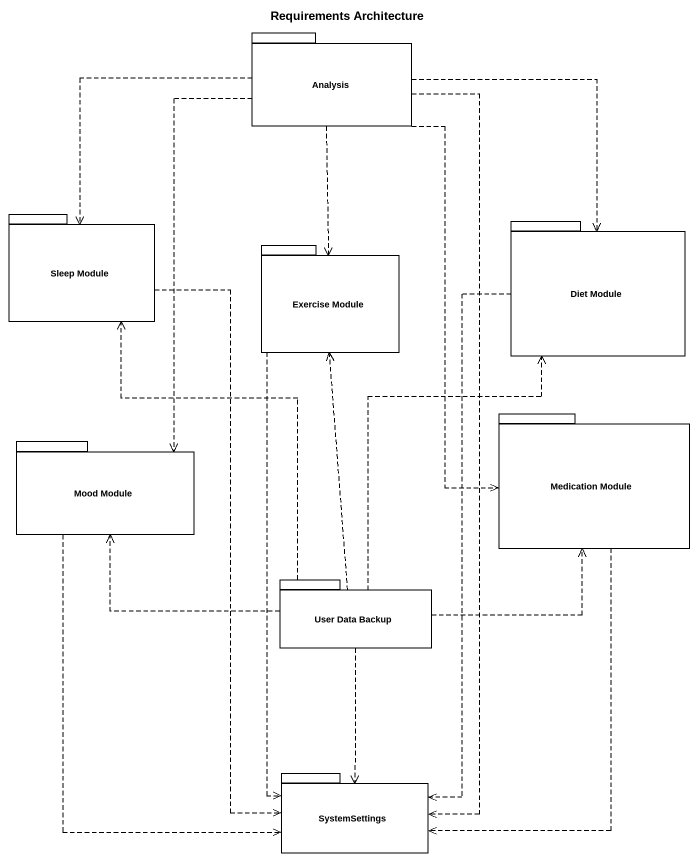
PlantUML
@startuml
title Requirements Architecture
package Analysis {
}
package "Sleep Module" as Sleep_Module {
}
package "Exercise Module" as Exercise_Module {
}
package "Diet Module" as Diet_Module {
}
package "Mood Module" as Mood_Module {
}
package "Medication Module" as Medication_Module {
}
package "User Data Backup" as User_Data_Backup {
}
package SystemSettings {
}
Analysis ..> Sleep_Module
Analysis ..> Exercise_Module
Analysis ..> Diet_Module
Analysis ..> Mood_Module
Analysis ..> Medication_Module
Analysis ..> SystemSettings
Sleep_Module ..> SystemSettings
Exercise_Module ..> SystemSettings
Diet_Module ..> SystemSettings
Mood_Module ..> SystemSettings
Medication_Module ..> SystemSettings
User_Data_Backup .up.> Sleep_Module
User_Data_Backup .up.> Exercise_Module
User_Data_Backup .up.> Diet_Module
User_Data_Backup .left.> Mood_Module
User_Data_Backup .right.> Medication_Module
User_Data_Backup ..> SystemSettings
@enduml
